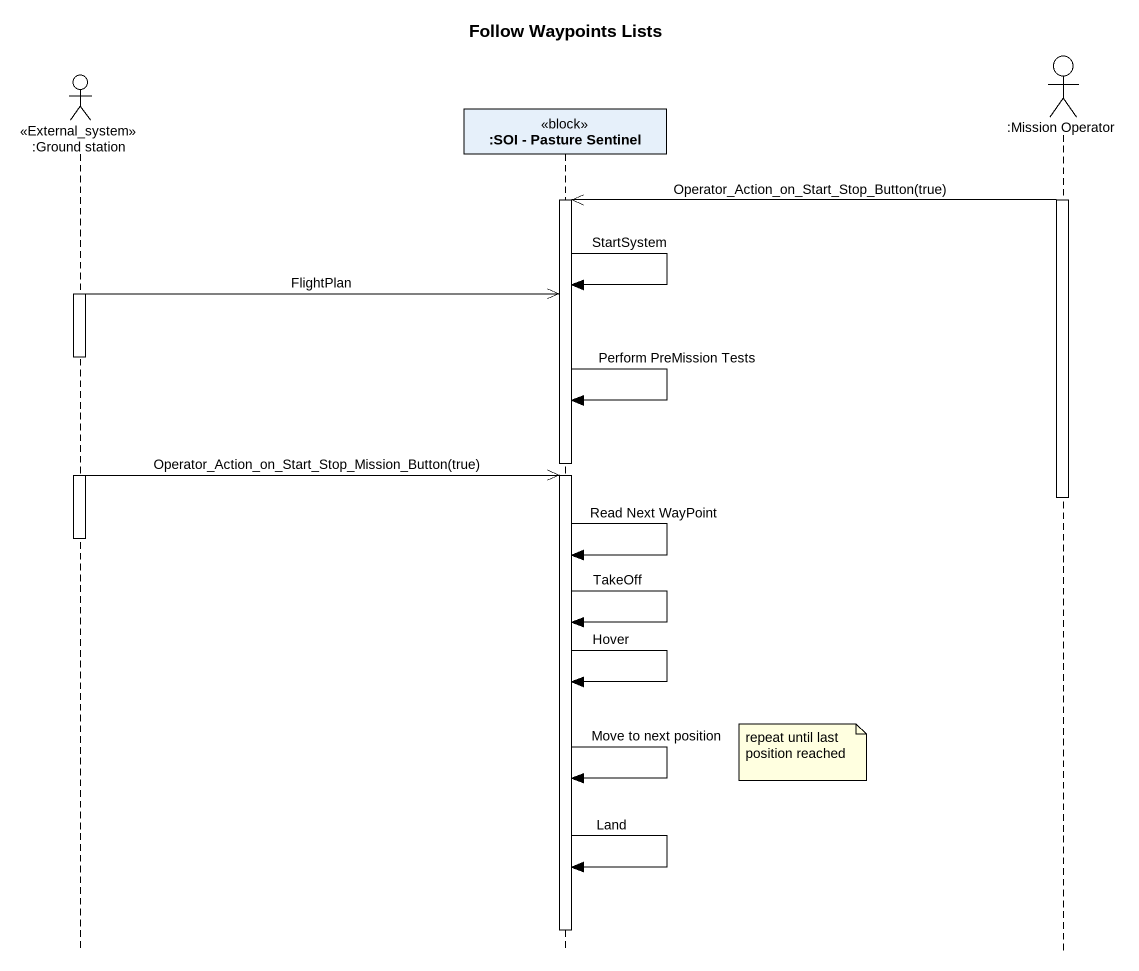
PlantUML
@startuml
title Follow Waypoints Lists
hide footbox
actor ":Ground station" as Ground_station <<External_system>>
participant ":SOI - Pasture Sentinel" as SOI_Pasture_Sentinel <<block>>
actor ":Mission Operator" as Mission_Operator

activate Mission_Operator
Mission_Operator ->> SOI_Pasture_Sentinel : Operator_Action_on_Start_Stop_Button(true)
activate SOI_Pasture_Sentinel
SOI_Pasture_Sentinel -> SOI_Pasture_Sentinel : StartSystem
activate Ground_station
Ground_station ->> SOI_Pasture_Sentinel : FlightPlan
deactivate Ground_station
SOI_Pasture_Sentinel -> SOI_Pasture_Sentinel : Perform PreMission Tests
deactivate SOI_Pasture_Sentinel
activate Ground_station
Ground_station ->> SOI_Pasture_Sentinel : Operator_Action_on_Start_Stop_Mission_Button(true)
activate SOI_Pasture_Sentinel
deactivate Mission_Operator
deactivate Ground_station
SOI_Pasture_Sentinel -> SOI_Pasture_Sentinel : Read Next WayPoint
SOI_Pasture_Sentinel -> SOI_Pasture_Sentinel : TakeOff
SOI_Pasture_Sentinel -> SOI_Pasture_Sentinel : Hover
note right of SOI_Pasture_Sentinel : repeat until last position reached
SOI_Pasture_Sentinel -> SOI_Pasture_Sentinel : Move to next position
SOI_Pasture_Sentinel -> SOI_Pasture_Sentinel : Land
deactivate SOI_Pasture_Sentinel
@enduml
